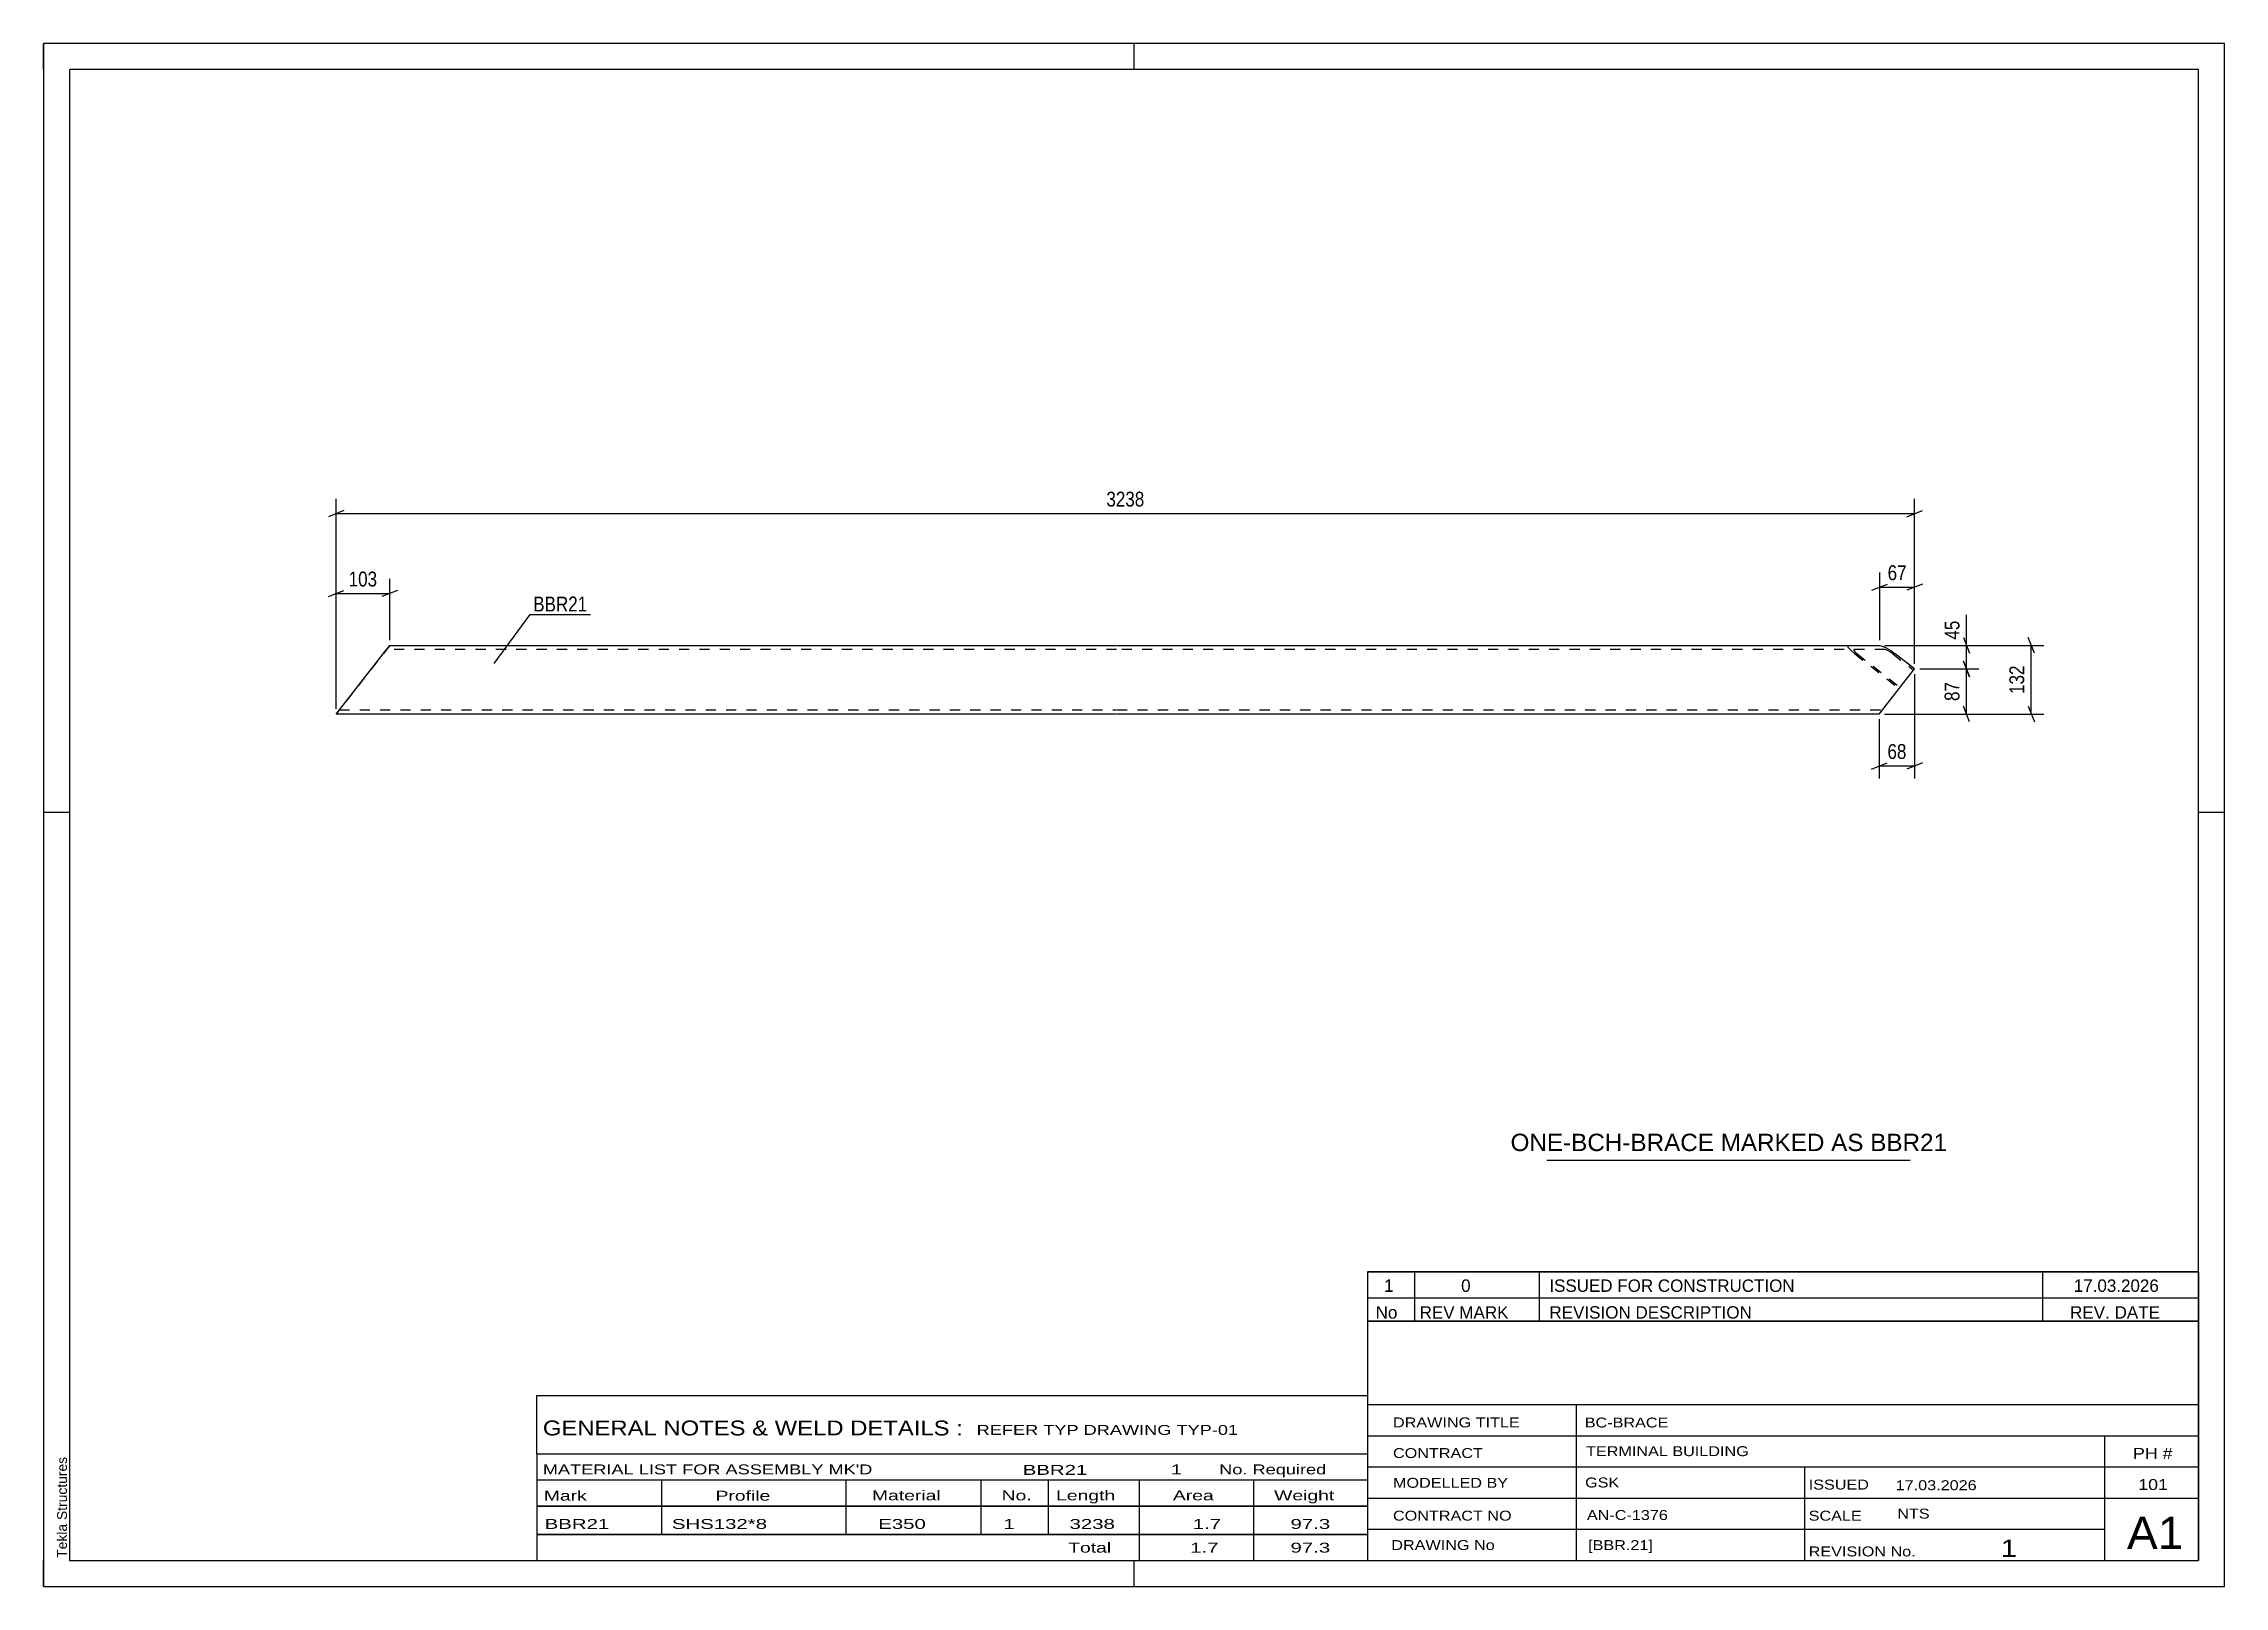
# Model space of a CAD drawing. Header units: millimetres. Extents: x 0 to 420, y 0 to 297.
import ezdxf

# ---------------------------------------------------------------- set-up
doc = ezdxf.new("R2010")
doc.units = ezdxf.units.MM
doc.linetypes.add('DXK_LINE_DOT2', pattern=[3.9198, 1.9599, -1.9599])
doc.styles.add('Arial', font='ARIAL.TTF', dxfattribs={"height": 0.2})
doc.styles.add('Arial Narrow', font='ARIALN.TTF', dxfattribs={"height": 0.2})

# ---------------------------------------------------------------- blocks, each defined once
blk = doc.blocks.new('Unknown-580580631-1343')
at = {"color": 5, "linetype": 'Continuous'}
for p, q in [((420, 297), (0, 297)), ((0, 297), (0, 0)), ((0, 292), (0, 297)), ((210, 292), (210, 297)), ((420, 0), (420, 297)), ((415, 292), (5, 292)), ((5, 292), (5, 5)), ((415, 5), (415, 292)), ((5, 149), (0, 149)), ((420, 149), (415, 149)), ((0, 0), (0, 5)), ((5, 5), (415, 5)), ((210, 0), (210, 5)), ((0, 0), (420, 0))]:
    blk.add_line(p, q, dxfattribs=at)
at = {"color": 174, "linetype": 'Continuous', "style": 'Arial'}
blk.add_text('Tekla Structures', height=1.9102, rotation=90, dxfattribs=at).set_placement((4.5, 5.5))
blk = doc.blocks.new('Part-580580631-1250 - 1164')
at = {"color": 7, "linetype": 'DXK_LINE_DOT2'}
for p, q in [((66.65, 181.14), (56.34, 167.94)), ((66.65, 181.14), (66.65, 181.14)), ((347.49, 181.02), (347.7, 181.14)), ((347.63, 180.67), (347.49, 181.02)), ((348.09, 180.15), (347.63, 180.67)), ((65.64, 179.84), (65.84, 180.1)), ((65.84, 180.1), (65.88, 180.15)), ((65.88, 180.15), (65.98, 180.28)), ((65.98, 180.28), (66.03, 180.34)), ((66.03, 180.34), (66.03, 180.34)), ((206.65, 180.34), (66.03, 180.34)), ((354.63, 180.34), (206.75, 180.34)), ((348.8, 179.54), (348.09, 180.15)), ((348.62, 180.28), (348.72, 180.34)), ((348.67, 180.15), (348.62, 180.28)), ((348.69, 180.1), (348.67, 180.15)), ((348.69, 180.1), (348.92, 179.84)), ((348.8, 179.54), (357.37, 172.84)), ((348.92, 179.84), (349.27, 179.54)), ((349.27, 179.54), (357.55, 173.07)), ((354.89, 180.28), (354.63, 180.34)), ((355.26, 180.1), (354.89, 180.28)), ((355.7, 179.84), (355.26, 180.1)), ((356.13, 179.54), (355.7, 179.84)), ((356.13, 179.54), (360.15, 176.39)), ((353.54, 167.94), (357.55, 173.07)), ((56.96, 168.74), (56.96, 168.74)), ((56.96, 168.74), (206.65, 168.74)), ((206.75, 168.74), (354.17, 168.74)), ((354.17, 168.74), (354.17, 168.74)), ((56.34, 167.94), (56.34, 167.94))]:
    blk.add_line(p, q, dxfattribs=at)
at = {"color": 2, "linetype": 'Continuous'}
for p, q in [((65.4, 179.54), (66.65, 181.14)), ((66.65, 181.14), (66.65, 181.14)), ((66.65, 181.14), (206.65, 181.14)), ((206.75, 181.14), (353.61, 181.14)), ((353.61, 181.14), (354.12, 181.02)), ((354.12, 181.02), (354.88, 180.67)), ((354.88, 180.67), (355.74, 180.15)), ((56.34, 167.94), (65.4, 179.54)), ((353.54, 167.94), (360.33, 176.62)), ((355.74, 180.15), (356.6, 179.54)), ((360.33, 176.62), (356.6, 179.54)), ((56.34, 167.94), (56.34, 167.94)), ((206.65, 167.94), (56.34, 167.94)), ((353.54, 167.94), (206.75, 167.94)), ((353.54, 167.94), (353.54, 167.94))]:
    blk.add_line(p, q, dxfattribs=at)
blk = doc.blocks.new('StraightDimension-580580631-1489 - 1164')
at = {"color": 7, "linetype": 'Continuous'}
for p, q in [((56.34, 168.94), (56.34, 193.99)), ((66.65, 182.14), (66.65, 193.99)), ((54.84, 190.54), (57.84, 191.74)), ((56.34, 191.14), (66.65, 191.14)), ((68.15, 191.74), (65.15, 190.54))]:
    blk.add_line(p, q, dxfattribs=at)
at = {"color": 0}
blk.add_wipeout([(64.84, 191.89), (64.84, 196.09), (58.15, 196.09), (58.15, 191.89)], dxfattribs=at)
at = {"color": 3, "style": 'Arial Narrow'}
blk.add_text('103', height=2.863, dxfattribs=at).set_placement((58.75, 192.49))
blk = doc.blocks.new('StraightDimension-580580631-1783 - 1164')
at = {"color": 7, "linetype": 'Continuous'}
for p, q in [((57.84, 207.13), (54.84, 205.93)), ((56.34, 168.94), (56.34, 209.38)), ((56.34, 206.53), (360.33, 206.53)), ((358.83, 205.93), (361.83, 207.13)), ((360.33, 177.62), (360.33, 209.38))]:
    blk.add_line(p, q, dxfattribs=at)
at = {"color": 0}
blk.add_wipeout([(212.59, 207.28), (212.59, 211.48), (204.08, 211.48), (204.08, 207.28)], dxfattribs=at)
at = {"color": 3, "style": 'Arial Narrow'}
blk.add_text('3238', height=2.863, dxfattribs=at).set_placement((204.68, 207.88))
blk = doc.blocks.new('StraightDimension-580580631-1756 - 1164')
at = {"color": 7, "linetype": 'Continuous'}
for p, q in [((354.61, 181.14), (372.73, 181.14)), ((369.73, 182.64), (370.93, 179.64)), ((370.33, 176.62), (370.33, 181.14)), ((361.33, 176.62), (372.73, 176.62)), ((370.93, 175.12), (369.73, 178.12))]:
    blk.add_line(p, q, dxfattribs=at)
at = {"color": 0}
blk.add_wipeout([(369.58, 186.52), (365.38, 186.52), (365.38, 181.66), (369.58, 181.66)], dxfattribs=at)
at = {"color": 7, "linetype": 'Continuous'}
blk.add_line((370.33, 181.14), (370.33, 187.04), dxfattribs=at)
blk.add_line((370.33, 181.14), (370.33, 187.04), dxfattribs=at)
at = {"color": 3, "style": 'Arial Narrow'}
blk.add_text('45', height=2.863, rotation=90.0002, dxfattribs=at).set_placement((368.98, 182.26))
blk = doc.blocks.new('StraightDimension-580580631-1814 - 1164')
at = {"color": 7, "linetype": 'Continuous'}
for p, q in [((360.33, 175.62), (360.33, 155.54)), ((353.54, 166.94), (353.54, 155.54)), ((352.04, 157.34), (355.04, 158.54)), ((353.54, 157.94), (360.33, 157.94)), ((361.83, 158.54), (358.83, 157.34))]:
    blk.add_line(p, q, dxfattribs=at)
at = {"color": 0}
blk.add_wipeout([(359.37, 158.69), (359.37, 162.89), (354.51, 162.89), (354.51, 158.69)], dxfattribs=at)
at = {"color": 3, "style": 'Arial Narrow'}
blk.add_text('68', height=2.863, dxfattribs=at).set_placement((355.11, 159.29))
blk = doc.blocks.new('StraightDimension-580580631-1757 - 1164')
at = {"color": 7, "linetype": 'Continuous'}
for p, q in [((361.33, 176.62), (372.73, 176.62)), ((369.73, 178.12), (370.93, 175.12)), ((370.33, 167.94), (370.33, 176.62)), ((370.93, 166.44), (369.73, 169.44)), ((354.54, 167.94), (372.73, 167.94))]:
    blk.add_line(p, q, dxfattribs=at)
at = {"color": 0}
blk.add_wipeout([(369.58, 174.71), (365.38, 174.71), (365.38, 169.85), (369.58, 169.85)], dxfattribs=at)
at = {"color": 3, "style": 'Arial Narrow'}
blk.add_text('87', height=2.863, rotation=90.0002, dxfattribs=at).set_placement((368.98, 170.45))
blk = doc.blocks.new('StraightDimension-580580631-1799 - 1164')
at = {"color": 7, "linetype": 'Continuous'}
for p, q in [((353.61, 182.14), (353.61, 195.21)), ((360.33, 177.62), (360.33, 195.21)), ((352.11, 191.76), (355.11, 192.96)), ((353.61, 192.36), (360.33, 192.36)), ((361.83, 192.96), (358.83, 191.76))]:
    blk.add_line(p, q, dxfattribs=at)
at = {"color": 0}
blk.add_wipeout([(359.4, 193.11), (359.4, 197.31), (354.54, 197.31), (354.54, 193.11)], dxfattribs=at)
at = {"color": 3, "style": 'Arial Narrow'}
blk.add_text('67', height=2.863, dxfattribs=at).set_placement((355.14, 193.71))
blk = doc.blocks.new('StraightDimension-580580631-1840 - 1164')
at = {"color": 7, "linetype": 'Continuous'}
for p, q in [((354.54, 181.14), (385.2, 181.14)), ((383.4, 179.64), (382.2, 182.64)), ((382.8, 167.94), (382.8, 181.14)), ((382.2, 169.44), (383.4, 166.44)), ((354.54, 167.94), (385.2, 167.94))]:
    blk.add_line(p, q, dxfattribs=at)
at = {"color": 0}
blk.add_wipeout([(382.05, 177.88), (377.85, 177.88), (377.85, 171.2), (382.05, 171.2)], dxfattribs=at)
at = {"color": 3, "style": 'Arial Narrow'}
blk.add_text('132', height=2.863, rotation=90.0002, dxfattribs=at).set_placement((381.45, 171.8))
blk = doc.blocks.new('Unknown-580580631-1885')
at = {"color": 7, "linetype": 'Continuous'}
for p, q in [((255, 51.05), (255, 5)), ((255, 51.05), (415, 51.05)), ((415, 51), (415, 5)), ((255, 35), (415, 35)), ((295.14, 35), (295.14, 5)), ((255, 29), (415, 29)), ((397, 5.05), (397, 29.05)), ((255, 23), (415, 23)), ((339.14, 23), (339.14, 5)), ((255, 17), (415, 17)), ((255, 11), (397, 11)), ((255, 5), (415, 5))]:
    blk.add_line(p, q, dxfattribs=at)
at = {"color": 7, "style": 'Arial Narrow'}
for s, height, width, p in [('DRAWING TITLE', 1.9089, 1.425378, (259.88, 30.61)), ('BC-BRACE', 1.909, 1.425378, (296.81, 30.59)), ('CONTRACT', 1.909, 1.425378, (259.88, 24.71)), ('TERMINAL BUILDING', 1.9089, 1.425378, (297.06, 25.07)), ('MODELLED BY', 1.9089, 1.425378, (259.88, 18.98)), ('GSK', 1.909, 1.425378, (296.88, 19.04)), ('ISSUED', 1.909, 1.425378, (339.94, 18.64)), ('17.03.2026', 1.909, 1.425378, (356.69, 18.52)), ('CONTRACT NO', 1.9089, 1.425378, (259.88, 12.66)), ('AN-C-1376', 1.909, 1.425378, (297.23, 12.78)), ('SCALE', 1.909, 1.425378, (339.94, 12.65)), ('A1', 6.204, 1.25, (401.24, 7.2)), ('DRAWING No', 1.909, 1.425378, (259.56, 7)), ('[BBR.21]', 1.909, 1.425378, (297.46, 6.99)), ('1', 3.34, 1.5, (376.91, 5.68)), ('REVISION No.', 1.9089, 1.425378, (339.94, 5.77))]:
    blk.add_text(s, height=height, dxfattribs=dict(at, width=width)).set_placement(p)
at = {"color": 7, "linetype": 'Continuous', "style": 'Arial Narrow'}
for s, height, width, p in [('PH #', 2.1, 1.42538, (402.4, 24.55)), ('101', 2.1, 1.42538, (403.41, 18.55)), ('NTS', 1.909, 1.425378, (357, 13.05))]:
    blk.add_text(s, height=height, dxfattribs=dict(at, width=width)).set_placement(p)
blk = doc.blocks.new('Unknown-580580631-1886')
at = {"color": 7, "linetype": 'Continuous'}
for p, q in [((255, 60.55), (415, 60.55)), ((415, 60.55), (255, 60.55)), ((255, 60.55), (255, 55.55)), ((264, 60.55), (264, 55.55)), ((288, 60.55), (288, 55.55)), ((385, 60.55), (385, 55.55)), ((415, 60.55), (415, 55.55)), ((255, 55.55), (415, 55.55)), ((255, 55.55), (255, 51.05)), ((255, 55.55), (415, 55.55)), ((264, 55.55), (264, 51.05)), ((288, 55.55), (288, 51.05)), ((385, 55.55), (385, 51.05)), ((415, 55.55), (415, 51.05)), ((415, 51.05), (255, 51.05))]:
    blk.add_line(p, q, dxfattribs=at)
at = {"color": 7, "linetype": 'Continuous', "style": 'Arial Narrow'}
for s, height, width, p in [('1', 2.39, 1.196471, (258.16, 56.7)), ('0', 2.39, 1.196471, (273, 56.7)), ('ISSUED FOR CONSTRUCTION', 2.3861, 1.196471, (290, 56.7)), ('17.03.2026', 2.386, 1.196471, (391, 56.7)), ('No', 2.386, 1.2, (256.54, 51.55)), ('REV MARK', 2.386, 1.2, (265, 51.55)), ('REVISION DESCRIPTION', 2.3861, 1.2, (290, 51.55)), ('REV. DATE', 2.386, 1.2, (390.28, 51.55))]:
    blk.add_text(s, height=height, dxfattribs=dict(at, width=width)).set_placement(p)
blk = doc.blocks.new('Unknown-580580631-1887')
at = {"color": 7, "linetype": 'Continuous'}
for p, q in [((95, 36.75), (255, 36.75)), ((95, 25.5), (95, 36.75)), ((255, 36.75), (255, 25.5)), ((95, 25.5), (255, 25.5)), ((95, 25.5), (95, 20.5)), ((255, 25.5), (255, 20.5)), ((95, 20.5), (255, 20.5)), ((95, 20.5), (95, 15.5)), ((119, 20.5), (119, 15.5)), ((154.5, 20.5), (154.5, 15.5)), ((180.5, 20.5), (180.5, 15.5)), ((193.5, 20.5), (193.5, 15.5)), ((211, 20.5), (211, 15.5)), ((233, 20.5), (233, 15.5)), ((255, 20.5), (255, 15.5)), ((95, 15.5), (255, 15.5)), ((95, 15.45), (95, 10.05)), ((95, 15.45), (255, 15.45)), ((119, 15.5), (119, 10)), ((154.5, 15.5), (154.5, 10)), ((180.5, 15.5), (180.5, 10)), ((193.5, 15.5), (193.5, 10)), ((211, 15.5), (211, 10)), ((233, 15.5), (233, 10)), ((255, 15.45), (255, 10.05)), ((95, 10.05), (255, 10.05)), ((95, 10), (255, 10)), ((95, 10), (95, 5)), ((211, 10), (211, 5)), ((233, 10), (233, 5)), ((255, 10), (255, 5)), ((95, 5), (255, 5))]:
    blk.add_line(p, q, dxfattribs=at)
at = {"color": 7, "style": 'Arial Narrow'}
for s, height, width, p in [('GENERAL NOTES & WELD DETAILS :', 2.8633, 1.4, (96.15, 29.06)), ('REFER TYP DRAWING TYP-01', 1.9089, 1.6, (179.7, 29.16)), ("MATERIAL LIST FOR ASSEMBLY MK'D", 1.9089, 1.6, (96.15, 21.56)), ('BBR21', 1.909, 1.794707, (188.57, 21.47)), ('1', 1.91, 1.794707, (217.08, 21.56)), ('No. Required', 1.9089, 1.6, (226.41, 21.56)), ('Mark', 1.909, 1.7, (96.34, 16.5)), ('Profile', 1.909, 1.7, (129.41, 16.5)), ('Material', 1.909, 1.7, (159.54, 16.56)), ('No.', 1.909, 1.7, (184.5, 16.56)), ('Length', 1.909, 1.7, (195, 16.56)), ('Area', 1.909, 1.7, (217.5, 16.56)), ('Weight', 1.909, 1.7, (237, 16.56))]:
    blk.add_text(s, height=height, dxfattribs=dict(at, width=width)).set_placement(p)
at = {"color": 7, "linetype": 'Continuous', "style": 'Arial Narrow'}
for s, height, width, p in [('BBR21', 1.909, 1.794707, (96.5, 11.06)), ('SHS132*8', 1.909, 1.794707, (121, 11.06)), ('E350', 1.909, 1.794707, (160.74, 11.06)), ('1', 1.91, 1.794707, (184.86, 11.06)), ('3238', 1.909, 1.794707, (197.58, 11.06)), ('1.7', 1.909, 1.794707, (221.32, 11.06)), ('97.3', 1.909, 1.794707, (240.14, 11.06)), ('Total', 1.909, 1.7, (197.33, 6.5)), ('1.7', 1.909, 1.794707, (220.83, 6.5)), ('97.3', 1.909, 1.794707, (240.14, 6.5))]:
    blk.add_text(s, height=height, dxfattribs=dict(at, width=width)).set_placement(p)
blk = doc.blocks.new('Unknown-580580631-1888')
at = {"color": 7, "linetype": 'Continuous'}
blk.add_line((289.5, 82.05), (359.5, 82.05), dxfattribs=at)
at = {"color": 7, "style": 'Arial'}
blk.add_text('ONE-BCH-BRACE MARKED AS BBR21', height=3.3428, dxfattribs=at).set_placement((282.52, 83.8))
blk = doc.blocks.new('Mark-580580631-1304 - 1164')
at = {"color": 0}
blk.add_wipeout([(104.7, 187.68), (104.7, 190.68), (94.29, 190.68), (94.29, 187.68)], dxfattribs=at)
blk.add_wipeout([(104.7, 187.68), (104.7, 190.68), (94.29, 190.68), (94.29, 187.68)], dxfattribs=at)
at = {"color": 30, "linetype": 'Continuous'}
for p, q in [((86.79, 177.68), (93.69, 187.08)), ((93.69, 187.08), (105.3, 187.08))]:
    blk.add_line(p, q, dxfattribs=at)
at = {"color": 3, "style": 'Arial Narrow'}
blk.add_text('BBR21', height=2.863, dxfattribs=at).set_placement((94.29, 187.68))

msp = doc.modelspace()

# ---------------------------------------------------------------- block references
for name in ['Unknown-580580631-1343', 'Part-580580631-1250 - 1164', 'Unknown-580580631-1888', 'Unknown-580580631-1886', 'Unknown-580580631-1885', 'Unknown-580580631-1887']:
    msp.add_blockref(name, (0, 0))

# ---------------------------------------------------------------- next in the draw order: block references
msp.add_blockref('StraightDimension-580580631-1489 - 1164', (0, 0))

# ---------------------------------------------------------------- next in the draw order: block references
msp.add_blockref('StraightDimension-580580631-1783 - 1164', (0, 0))

# ---------------------------------------------------------------- next in the draw order: block references
for name in ['Mark-580580631-1304 - 1164', 'StraightDimension-580580631-1756 - 1164']:
    msp.add_blockref(name, (0, 0))

# ---------------------------------------------------------------- next in the draw order: block references
msp.add_blockref('StraightDimension-580580631-1814 - 1164', (0, 0))

# ---------------------------------------------------------------- next in the draw order: block references
msp.add_blockref('StraightDimension-580580631-1757 - 1164', (0, 0))

# ---------------------------------------------------------------- next in the draw order: block references
msp.add_blockref('StraightDimension-580580631-1799 - 1164', (0, 0))

# ---------------------------------------------------------------- next in the draw order: block references
msp.add_blockref('StraightDimension-580580631-1840 - 1164', (0, 0))

doc.saveas('drawing.dxf')
